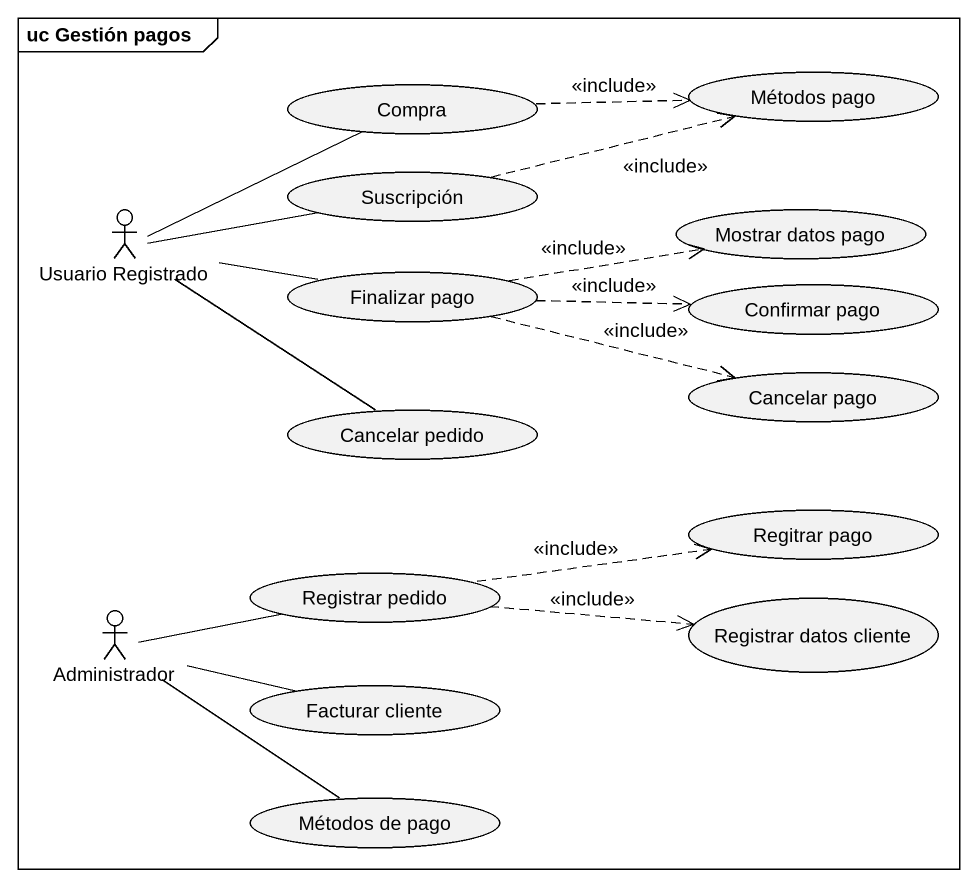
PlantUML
@startuml
mainframe uc Gestión pagos
usecase Compra
usecase "Métodos pago" as Métodos_pago
usecase Suscripción
actor "Usuario Registrado" as Usuario_Registrado
usecase "Mostrar datos pago" as Mostrar_datos_pago
usecase "Finalizar pago" as Finalizar_pago
usecase "Confirmar pago" as Confirmar_pago
usecase "Cancelar pedido" as Cancelar_pedido
usecase "Cancelar pago" as Cancelar_pago
usecase "Registrar pedido" as Registrar_pedido
usecase "Regitrar pago" as Regitrar_pago
actor Administrador
usecase "Registrar datos cliente" as Registrar_datos_cliente
usecase "Facturar cliente" as Facturar_cliente
usecase "Métodos de pago" as Métodos_de_pago
Compra .right.> Métodos_pago : <<include>>
Suscripción .right.> Métodos_pago : <<include>>
Usuario_Registrado -right- Compra
Usuario_Registrado -right- Suscripción
Usuario_Registrado -right- Finalizar_pago
Usuario_Registrado -- Cancelar_pedido
Finalizar_pago .right.> Mostrar_datos_pago : <<include>>
Finalizar_pago .right.> Confirmar_pago : <<include>>
Finalizar_pago .right.> Cancelar_pago : <<include>>
Registrar_pedido .right.> Regitrar_pago : <<include>>
Registrar_pedido .right.> Registrar_datos_cliente : <<include>>
Administrador -right- Registrar_pedido
Administrador -right- Facturar_cliente
Administrador -- Métodos_de_pago
@enduml
